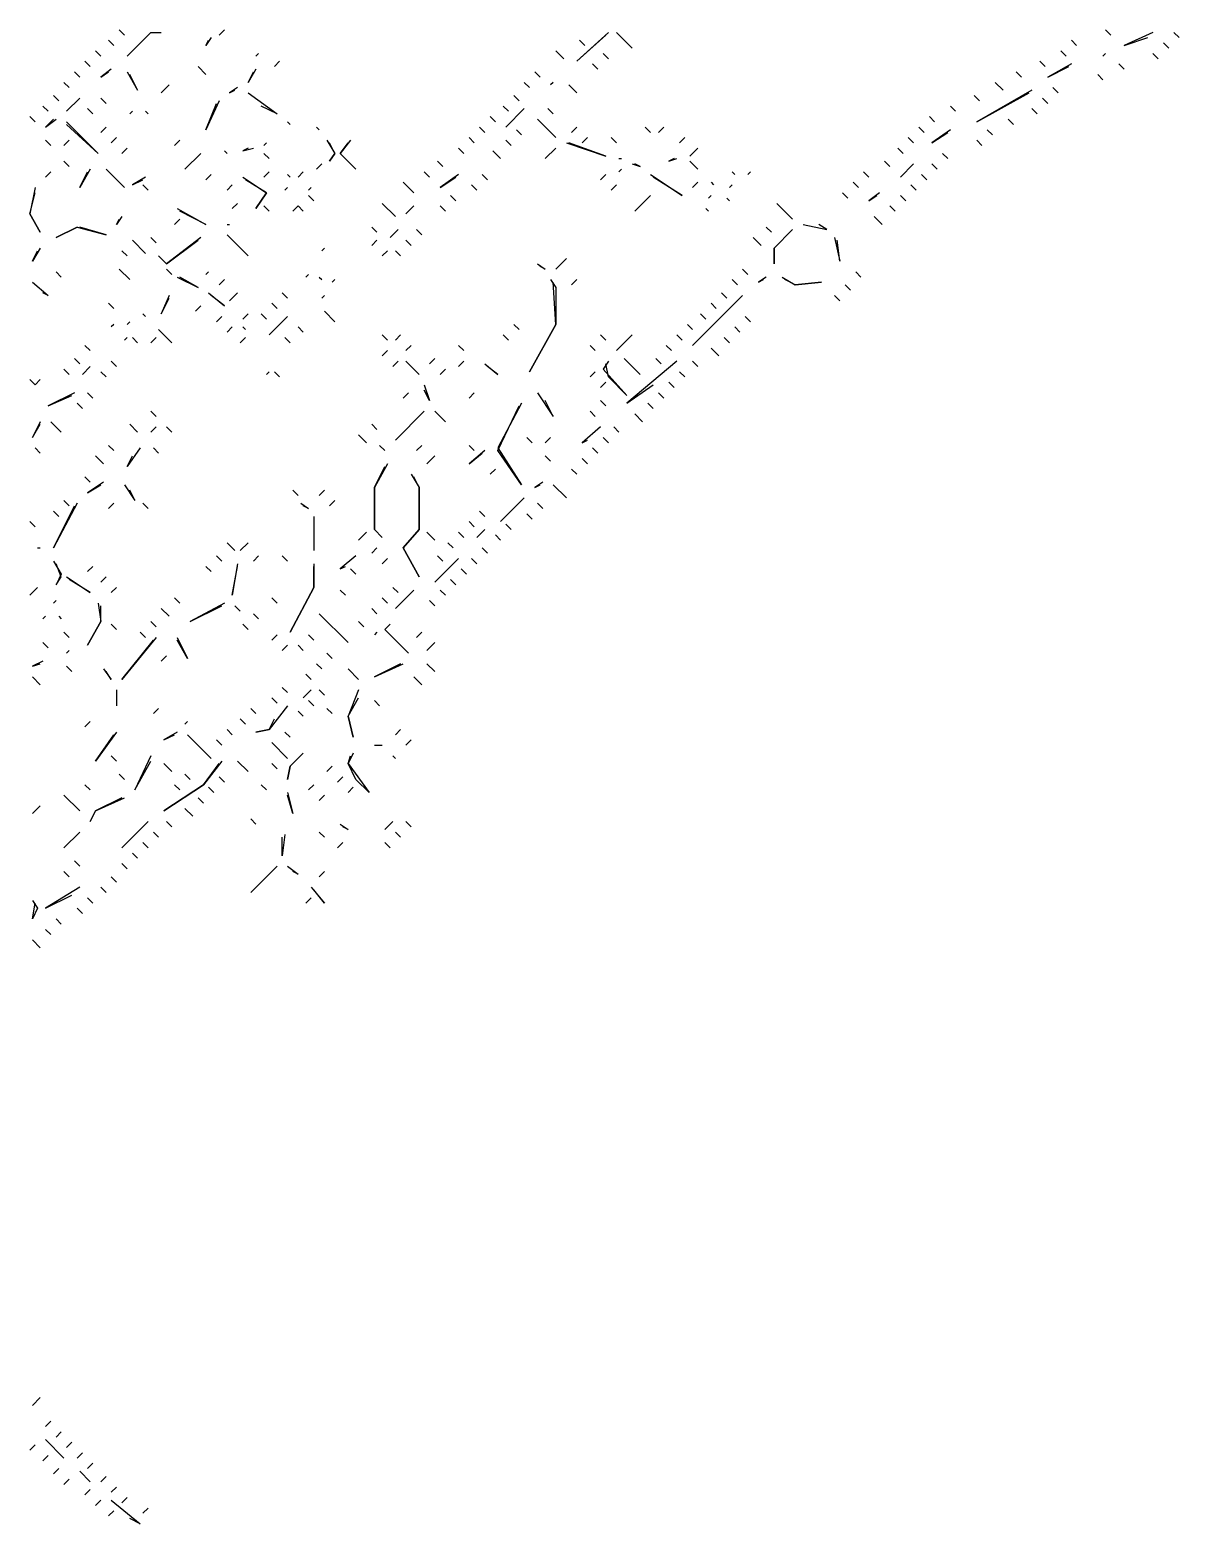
# Model space of a CAD drawing. Extents: x 1 to 2775, y -31 to 2075.
# Drawn here: x 1755.5 to 1828.3, y 828.6 to 922.8 of the extents above; entities that cross this region are included whole.
import ezdxf

# ---------------------------------------------------------------- set-up
doc = ezdxf.new("R2010")
doc.units = 0
doc.layers.add('LINEWORK', color=4, linetype='CONTINUOUS')

msp = doc.modelspace()

# ---------------------------------------------------------------- linework, layer by layer
at = {"layer": 'LINEWORK'}
for points in [[(1761.1667, 922.8333), (1761.5, 922.5)], [(1767.8333, 922.8333), (1767.5, 922.5)], [(1823.6667, 922.8333), (1824, 922.5)], [(1760.5, 922.1667), (1760.8333, 921.8333)], [(1763.1667, 922.6667), (1761.6667, 921.1667), (1763.1667, 922.6667), (1763.8333, 922.6667)], [(1767, 922.3333), (1766.6667, 921.8333), (1766.8333, 922.1667)], [(1792.1667, 922.6667), (1790.1667, 920.8333), (1792, 922.5)], [(1790.3333, 922.1667), (1790.6667, 921.8333)], [(1792.6667, 922.6667), (1793.6667, 921.6667)], [(1821.5, 922.1667), (1821.8333, 921.8333)], [(1826.6667, 922.6667), (1824.8333, 921.8333), (1826.3333, 922.3333)], [(1827.3333, 922), (1827.6667, 921.6667)], [(1828, 922.6667), (1828.3333, 922.3333)], [(1759, 920.8333), (1759.3333, 920.5)], [(1759.6667, 921.5), (1760, 921.1667)], [(1770, 921.3333), (1769.8333, 921.1667)], [(1771.3333, 920.8333), (1771, 920.5)], [(1788.8333, 921.5), (1789.3333, 921)], [(1791.8333, 921.3333), (1792.1667, 921)], [(1819.5, 920.8333), (1819.8333, 920.5)], [(1820.8333, 921.5), (1821.1667, 921.1667)], [(1823.6667, 921.3333), (1823.5, 921.1667)], [(1826.6667, 921.3333), (1827, 921)], [(1758.3333, 920.1667), (1758.6667, 919.8333)], [(1760.6667, 920.3333), (1760, 919.8333), (1760.5, 920.1667)], [(1761.6667, 920.1667), (1762.3333, 919), (1761.8333, 920)], [(1766.1667, 920.5), (1766.6667, 920)], [(1769.8333, 920.3333), (1769.3333, 919.5), (1769.6667, 920.1667)], [(1787.5, 920.1667), (1787.8333, 919.8333)], [(1791.1667, 920.6667), (1791.5, 920.3333)], [(1818, 920.1667), (1818.3333, 919.8333)], [(1821.5, 920.6667), (1820, 919.8333), (1821.3333, 920.5)], [(1823.1667, 920), (1823.5, 919.6667)], [(1824.5, 920.6667), (1824.8333, 920.3333)], [(1757.6667, 919.5), (1758, 919.1667)], [(1764.3333, 919.3333), (1763.8333, 918.8333)], [(1768.6667, 919.1667), (1768.1667, 918.8333), (1768.5, 919)], [(1786.8333, 919.5), (1787.1667, 919.1667)], [(1788.6667, 919.5), (1788.5, 919.3333)], [(1789.6667, 919.3333), (1790.1667, 918.8333)], [(1819, 919), (1815.5, 917), (1818.8333, 918.8333)], [(1816.6667, 919.5), (1817.1667, 919)], [(1820.3333, 919.1667), (1820.6667, 918.8333)], [(1756.3333, 918), (1756.6667, 917.6667)], [(1757, 918.6667), (1757.3333, 918.3333)], [(1758.6667, 918.5), (1757.8333, 917.6667)], [(1760, 918.5), (1760.3333, 918.1667)], [(1767.5, 918.3333), (1766.6667, 916.5), (1767.3333, 918.1667)], [(1769.3333, 918.8333), (1771.1667, 917.5), (1770.1667, 918)], [(1785.5, 918), (1785.8333, 917.6667)], [(1786.1667, 918.6667), (1786.5, 918.3333)], [(1813.8333, 918), (1814.1667, 917.6667)], [(1815.3333, 918.6667), (1815.6667, 918.3333)], [(1819.6667, 918.5), (1820, 918.1667)], [(1755.5, 917.3333), (1755.8333, 917)], [(1757, 917.1667), (1756.5, 916.6667), (1757.1667, 917.1667)], [(1759.1667, 917.8333), (1759.5, 917.5)], [(1762, 917.6667), (1761.8333, 917.5)], [(1762.8333, 917.6667), (1763, 917.5)], [(1784.6667, 917.3333), (1785, 917)], [(1786.8333, 917.8333), (1785.6667, 916.6667)], [(1787.6667, 917.1667), (1788.8333, 916)], [(1788.3333, 917.8333), (1788.6667, 917.5)], [(1812.5, 917.3333), (1812.8333, 917)], [(1817.5, 917.1667), (1817.8333, 916.8333)], [(1819, 917.8333), (1819.3333, 917.5)], [(1757.8333, 917), (1759.8333, 915), (1757.8333, 916.8333)], [(1760.3333, 916.6667), (1760, 916.3333)], [(1771.8333, 917), (1772, 916.8333)], [(1773.6667, 916.6667), (1773.8333, 916.5)], [(1784, 916.6667), (1784.3333, 916.3333)], [(1786.3333, 916.5), (1786.6667, 916.1667)], [(1790.1667, 916.6667), (1789.8333, 916.3333)], [(1794.5, 916.6667), (1794.8333, 916.3333)], [(1795.6667, 916.6667), (1795.3333, 916.3333)], [(1811.8333, 916.6667), (1812.1667, 916.3333)], [(1813.8333, 916.5), (1812.6667, 915.6667), (1813.6667, 916.3333)], [(1816.1667, 916.5), (1816.5, 916.1667)], [(1756.5, 915.8333), (1756.8333, 915.5)], [(1758, 915.8333), (1757.6667, 915.5)], [(1761, 916), (1760.6667, 915.6667)], [(1761.6667, 915.3333), (1761.3333, 915)], [(1765, 915.8333), (1764.6667, 915.5)], [(1769.3333, 915.3333), (1769, 915.1667), (1769.6667, 915.3333)], [(1770.5, 915.6667), (1770.3333, 915.5)], [(1774.3333, 915.8333), (1774.8333, 915), (1774.5, 914.5), (1774.8333, 915), (1774.5, 915.6667)], [(1775.8333, 915.8333), (1775.1667, 915), (1776.1667, 914), (1775.1667, 915), (1775.6667, 915.6667)], [(1782.6667, 915.3333), (1783, 915)], [(1783.3333, 916), (1783.6667, 915.6667)], [(1785.6667, 915.8333), (1786, 915.5)], [(1788.8333, 915.3333), (1788.1667, 914.6667)], [(1789.5, 915.6667), (1792, 914.8333), (1789.6667, 915.6667)], [(1790.8333, 916), (1790.5, 915.6667)], [(1792.3333, 916), (1792.6667, 915.6667)], [(1797, 916), (1796.6667, 915.6667)], [(1797.8333, 915.3333), (1797.3333, 914.8333)], [(1810.5, 915.3333), (1810.8333, 915)], [(1811.1667, 916), (1811.5, 915.6667)], [(1815.5, 915.8333), (1815.8333, 915.5)], [(1757.6667, 914.5), (1758, 914.1667)], [(1766.3333, 915), (1765.3333, 914)], [(1767.8333, 915.1667), (1768, 915)], [(1770.3333, 915), (1770.6667, 914.6667)], [(1774, 914.3333), (1773.6667, 914)], [(1781.3333, 914.5), (1781.6667, 914.1667)], [(1784.8333, 915.1667), (1785.3333, 914.6667)], [(1792.8333, 914.6667), (1793, 914.6667)], [(1793.6667, 914.3333), (1794.1667, 914.1667), (1793.8333, 914.3333)], [(1796.3333, 914.6667), (1796, 914.5), (1796.5, 914.6667)], [(1797.3333, 914.5), (1797.8333, 914)], [(1809.6667, 914.5), (1810, 914.1667)], [(1811.5, 914.3333), (1810.6667, 913.5)], [(1812.6667, 914.3333), (1813, 914)], [(1813.3333, 915), (1813.6667, 914.6667)], [(1756.8333, 913.8333), (1756.5, 913.5)], [(1759.3333, 914), (1758.6667, 912.8333), (1759.1667, 913.8333)], [(1760.3333, 914), (1761.5, 912.8333)], [(1762.8333, 913.5), (1762, 913), (1762.6667, 913.3333)], [(1767, 913.6667), (1766.6667, 913.3333)], [(1769, 913.5), (1770.5, 912.5), (1769.8333, 911.5), (1770.5, 912.5), (1769.1667, 913.3333)], [(1770.6667, 913.8333), (1770.3333, 913.5)], [(1771.8333, 913.6667), (1772, 913.5)], [(1772.8333, 913.8333), (1772.5, 913.5)], [(1780.5, 913.8333), (1780.8333, 913.5)], [(1782.6667, 913.6667), (1781.5, 912.8333), (1782.5, 913.5)], [(1784.1667, 913.6667), (1784.5, 913.3333)], [(1792, 913.6667), (1791.6667, 913.3333)], [(1793, 914), (1792.8333, 913.8333)], [(1794.8333, 913.6667), (1796.8333, 912.3333), (1795, 913.5)], [(1800, 913.8333), (1800.1667, 913.6667)], [(1801.1667, 913.8333), (1801, 913.6667)], [(1808.3333, 913.8333), (1808.6667, 913.5)], [(1812, 913.6667), (1812.3333, 913.3333)], [(1755.8333, 912.8333), (1755.5, 911.1667), (1756.1667, 910), (1755.5, 911.1667), (1755.8333, 912.5)], [(1762.6667, 913), (1763, 912.6667)], [(1768.3333, 913), (1768, 912.6667)], [(1771.8333, 912.8333), (1771.6667, 912.6667)], [(1773.3333, 912.8333), (1773.1667, 912.6667)], [(1779.1667, 913.1667), (1779.8333, 912.5)], [(1783.5, 913), (1783.8333, 912.6667)], [(1792.6667, 913), (1792.3333, 912.6667)], [(1797.8333, 913.1667), (1797.5, 912.8333)], [(1798.6667, 913.1667), (1798.8333, 913)], [(1800, 913), (1799.8333, 912.8333)], [(1807, 912.5), (1807.3333, 912.1667)], [(1807.6667, 913.1667), (1808, 912.8333)], [(1809.3333, 912.5), (1808.6667, 912), (1809.1667, 912.3333)], [(1811.3333, 913), (1811.6667, 912.6667)], [(1764.8333, 911.5), (1766.6667, 910.5), (1765, 911.3333)], [(1768.6667, 911.8333), (1768.3333, 911.5)], [(1770.3333, 911.6667), (1770.6667, 911.3333)], [(1772.5, 911.6667), (1772.1667, 911.3333), (1772.5, 911.6667), (1772.8333, 911.3333)], [(1773.1667, 912.3333), (1773.5, 912)], [(1777.8333, 911.8333), (1778.6667, 911)], [(1779.8333, 911.6667), (1779.3333, 911.1667)], [(1781.5, 911.6667), (1781.8333, 911.3333)], [(1782.1667, 912.3333), (1782.5, 912)], [(1794.8333, 912.3333), (1793.8333, 911.3333)], [(1798.3333, 911.5), (1798.5, 911.3333)], [(1798.6667, 912.3333), (1798.5, 912.1667)], [(1799.6667, 912.1667), (1799.8333, 912)], [(1802.8333, 911.8333), (1803.8333, 910.8333)], [(1810, 911.6667), (1810.3333, 911.3333)], [(1810.6667, 912.3333), (1811, 912)], [(1761.3333, 911), (1761, 910.5), (1761.1667, 910.8333)], [(1765, 910.8333), (1764.6667, 910.5)], [(1768, 910.5), (1768.1667, 910.5)], [(1804.5, 910.5), (1806, 910.1667), (1805.5, 910.5)], [(1809, 911), (1809.5, 910.5)], [(1758.5, 910.3333), (1757.1667, 909.6667), (1758.5, 910.3333), (1760.3333, 909.8333), (1758.6667, 910.3333)], [(1763.1667, 909.6667), (1763.5, 909.3333)], [(1766.3333, 909.6667), (1764.1667, 908), (1763.6667, 908.5), (1764.1667, 908), (1766.1667, 909.5)], [(1768, 909.8333), (1769.3333, 908.5)], [(1777.1667, 910.3333), (1777.5, 910)], [(1778.8333, 910.1667), (1778.3333, 909.6667)], [(1780, 910.1667), (1780.3333, 909.8333)], [(1801.3333, 909.6667), (1801.8333, 909.1667)], [(1802.1667, 910.3333), (1802.5, 910)], [(1803.8333, 910.1667), (1802.6667, 909), (1802.6667, 908), (1802.6667, 909)], [(1806.5, 909.6667), (1806.8333, 908.1667), (1806.6667, 909.5)], [(1756.1667, 909), (1755.6667, 908.1667), (1756, 908.8333)], [(1761.3333, 908.8333), (1761.6667, 908.5)], [(1762, 909.5), (1762.8333, 908.6667)], [(1774.1667, 909), (1774, 908.8333)], [(1777.5, 909.5), (1777.1667, 909.1667)], [(1778.1667, 908.8333), (1777.8333, 908.5)], [(1778.6667, 908.8333), (1779, 908.5)], [(1779.3333, 909.5), (1779.6667, 909.1667)], [(1761.1667, 907.6667), (1761.8333, 907)], [(1764.1667, 907.6667), (1764.5, 907.3333)], [(1787.6667, 908), (1788.1667, 907.6667), (1787.8333, 907.8333)], [(1789.5, 908.3333), (1788.8333, 907.6667)], [(1800.6667, 907.6667), (1801, 907.3333)], [(1755.6667, 906.8333), (1756.6667, 906), (1756.3333, 906.1667)], [(1757.1667, 907.5), (1757.5, 907.1667)], [(1764.8333, 907.1667), (1766.1667, 906.5), (1765, 907.1667)], [(1766.8333, 907.5), (1766.6667, 907.3333)], [(1767.8333, 907), (1767.5, 906.6667)], [(1773.1667, 907.3333), (1773, 907.1667)], [(1773.8333, 907.1667), (1774, 907)], [(1774.8333, 907), (1774.6667, 906.8333)], [(1788.5, 907), (1788.8333, 906.5), (1788.8333, 904.1667), (1787.1667, 901.1667), (1788.8333, 904.1667), (1788.6667, 906.8333)], [(1790.1667, 907), (1789.8333, 906.6667)], [(1800, 907), (1800.3333, 906.6667)], [(1802.1667, 907.1667), (1801.6667, 906.8333), (1802, 907)], [(1803.1667, 907.1667), (1804, 906.6667), (1805.6667, 906.8333), (1804, 906.6667), (1803.3333, 907)], [(1807.8333, 907.5), (1808.1667, 907.1667)], [(1764.3333, 906), (1763.8333, 904.8333), (1764.3333, 905.8333)], [(1766.8333, 906.1667), (1767.8333, 905.3333), (1767, 906)], [(1768.6667, 906.1667), (1768.1667, 905.6667)], [(1771.5, 906.1667), (1771.8333, 905.8333)], [(1774.1667, 906), (1774, 905.8333)], [(1800.6667, 906), (1797.5, 902.8333), (1800.1667, 905.5)], [(1799.3333, 906.1667), (1799.6667, 905.8333)], [(1806.5, 906), (1806.8333, 905.6667)], [(1807.1667, 906.6667), (1807.5, 906.3333)], [(1760.5, 905.5), (1760.8333, 905.1667)], [(1762.6667, 904.8333), (1762.8333, 904.6667)], [(1766.3333, 905.3333), (1766, 905)], [(1769.3333, 904.8333), (1769, 904.5)], [(1770.1667, 904.8333), (1770.5, 904.5)], [(1770.8333, 905.5), (1771.1667, 905.1667)], [(1774.1667, 905), (1774.8333, 904.3333)], [(1798, 904.8333), (1798.3333, 904.5)], [(1798.6667, 905.5), (1799, 905.1667)], [(1760.8333, 904.1667), (1760.6667, 904)], [(1761.8333, 904.3333), (1761.6667, 904.1667)], [(1767.6667, 904.6667), (1767.3333, 904.3333)], [(1768.3333, 904), (1768, 903.6667)], [(1769, 904), (1769.1667, 903.8333)], [(1771.8333, 904.6667), (1770.6667, 903.5)], [(1772.5, 904), (1772.8333, 903.6667)], [(1786.1667, 904.1667), (1786.5, 903.8333)], [(1797.1667, 904.1667), (1797.5, 903.8333)], [(1800.1667, 904), (1800.5, 903.6667)], [(1800.8333, 904.6667), (1801.1667, 904.3333)], [(1761.6667, 903.3333), (1761.5, 903.1667)], [(1762, 903.3333), (1762.3333, 903)], [(1763.5, 903.3333), (1763.1667, 903)], [(1763.6667, 903.8333), (1764.5, 903)], [(1769.1667, 903.3333), (1768.8333, 903)], [(1771.6667, 903.3333), (1772, 903)], [(1777.8333, 903.5), (1778.1667, 903.1667)], [(1779, 903.5), (1778.6667, 903.1667)], [(1785.5, 903.5), (1785.8333, 903.1667)], [(1791.6667, 903.5), (1792, 903.1667)], [(1793.6667, 903.5), (1792.6667, 902.5)], [(1796.5, 903.5), (1796.8333, 903.1667)], [(1799.5, 903.3333), (1799.8333, 903)], [(1758.3333, 902), (1758.6667, 901.6667)], [(1759, 902.8333), (1759.3333, 902.5)], [(1778.1667, 902.5), (1777.8333, 902.1667)], [(1779.6667, 902.8333), (1779.3333, 902.5)], [(1781.1667, 902), (1780.8333, 901.6667)], [(1782.6667, 902.8333), (1783, 902.5)], [(1791, 902.8333), (1791.3333, 902.5)], [(1793.1667, 902), (1794.1667, 901)], [(1795.1667, 902), (1795.5, 901.6667)], [(1795.8333, 902.8333), (1796.1667, 902.5)], [(1798.6667, 902.6667), (1799.1667, 902.1667)], [(1757.6667, 901.3333), (1758, 901)], [(1759.3333, 901.5), (1758.8333, 901)], [(1760, 901.1667), (1760.3333, 900.8333)], [(1760.6667, 901.8333), (1761, 901.5)], [(1770.6667, 901.1667), (1770.5, 901)], [(1771, 901.1667), (1771.3333, 900.8333)], [(1778.8333, 901.8333), (1778.5, 901.5)], [(1779.3333, 901.8333), (1780.1667, 901)], [(1781.8333, 901.3333), (1781.5, 901)], [(1783, 901.8333), (1782.6667, 901.5)], [(1784.3333, 901.6667), (1785.1667, 901), (1784.5, 901.5)], [(1791.3333, 901.1667), (1791, 900.8333)], [(1792.1667, 901.8333), (1791.8333, 901.3333), (1793.3333, 899.6667), (1792.1667, 900.8333), (1792, 901.6667)], [(1796.5, 901.8333), (1793.3333, 899.1667), (1795, 900.3333)], [(1796.6667, 901.1667), (1797, 900.8333)], [(1797.5, 901.8333), (1797.8333, 901.5)], [(1755.5, 900.6667), (1755.8333, 900.3333), (1756.1667, 900.6667), (1755.8333, 900.3333)], [(1780.5, 900.3333), (1780.8333, 899.3333), (1780.5, 900)], [(1792, 900.5), (1791.6667, 900.1667)], [(1796, 900.5), (1796.3333, 900.1667)], [(1758.3333, 899.8333), (1756.6667, 899), (1758.1667, 899.6667)], [(1758.5, 899.1667), (1758.8333, 898.8333)], [(1759.1667, 899.8333), (1759.5, 899.5)], [(1779.5, 899.8333), (1779.1667, 899.5)], [(1783.6667, 899.8333), (1783.3333, 899.5)], [(1786.6667, 899.1667), (1785.1667, 896.3333), (1786.6667, 894), (1785.1667, 896.1667), (1786.5, 899)], [(1787.6667, 899.8333), (1788.6667, 898.3333), (1788.1667, 899.3333)], [(1791.6667, 899.3333), (1792, 899)], [(1794.6667, 899.1667), (1795, 898.8333)], [(1795.3333, 899.8333), (1795.6667, 899.5)], [(1763.1667, 898.6667), (1763.5, 898.3333)], [(1780.5, 898.6667), (1778.6667, 896.8333)], [(1781.1667, 898.6667), (1781.8333, 898)], [(1791, 898.6667), (1791.3333, 898.3333)], [(1793.8333, 898.5), (1794.3333, 898)], [(1756.1667, 898), (1755.6667, 897), (1756.1667, 897.8333)], [(1756.8333, 898), (1757.5, 897.3333)], [(1761.8333, 897.8333), (1762.3333, 897.3333)], [(1763.5, 897.6667), (1763.1667, 897.3333)], [(1764.1667, 897.6667), (1764.5, 897.3333)], [(1777.1667, 897.8333), (1777.5, 897.5)], [(1791.6667, 897.6667), (1790.5, 896.6667), (1790.8333, 896.8333)], [(1792.5, 897.6667), (1792.8333, 897.3333)], [(1755.8333, 896.3333), (1756.1667, 896)], [(1760.5, 896.5), (1760.8333, 896.1667)], [(1762.5, 896.3333), (1761.6667, 895.1667), (1762, 895.8333)], [(1763.3333, 896.3333), (1763.6667, 896)], [(1776.3333, 897.1667), (1776.8333, 896.6667)], [(1777.6667, 896.5), (1778, 896.1667)], [(1780.3333, 896.5), (1780, 896.1667)], [(1783.3333, 896.5), (1783.6667, 896.1667)], [(1787, 897), (1787.3333, 896.6667)], [(1788.5, 897), (1788.1667, 896.6667)], [(1791.1667, 896.3333), (1791.5, 896)], [(1791.8333, 897), (1792.1667, 896.6667)], [(1759.6667, 895.8333), (1760.1667, 895.3333)], [(1781.1667, 895.8333), (1780.6667, 895.3333)], [(1784.3333, 896.1667), (1783.3333, 895.3333), (1784.1667, 896)], [(1788.1667, 895.8333), (1788.5, 895.5)], [(1790.5, 895.6667), (1790.8333, 895.3333)], [(1759, 894.5), (1759.3333, 894.1667)], [(1778.1667, 895.3333), (1777.3333, 893.8333), (1777.3333, 891.1667), (1777.8333, 890.6667), (1777.3333, 891.1667), (1777.3333, 893.8333), (1778, 895.1667)], [(1779.6667, 894.6667), (1780.1667, 893.8333), (1780.1667, 891.1667), (1779.1667, 890), (1780.1667, 888.1667), (1779.1667, 890), (1780.1667, 891.1667), (1780.1667, 893.8333), (1779.8333, 894.5)], [(1785, 895), (1784.6667, 894.6667)], [(1789.8333, 895), (1790.1667, 894.6667)], [(1760.1667, 894.1667), (1759.1667, 893.5), (1760, 894)], [(1761.5, 894), (1762.1667, 893), (1761.8333, 893.6667)], [(1772.1667, 893.6667), (1772.5, 893.3333)], [(1774.1667, 893.6667), (1773.8333, 893.3333)], [(1788, 894.1667), (1787.5, 893.8333), (1787.8333, 894)], [(1788.6667, 894), (1789.5, 893.1667)], [(1758.5, 892.8333), (1757, 890), (1758.3333, 892.6667)], [(1757.6667, 893), (1758, 892.6667)], [(1760.8333, 892.8333), (1760.5, 892.5)], [(1762.6667, 892.8333), (1763, 892.5)], [(1772.6667, 892.8333), (1773.1667, 892.5), (1772.8333, 892.6667)], [(1774.8333, 893), (1774.5, 892.6667)], [(1786.8333, 893.1667), (1785.3333, 891.6667)], [(1787.6667, 892.8333), (1788, 892.5)], [(1755.5, 891.6667), (1755.8333, 891.3333)], [(1757, 892.3333), (1757.3333, 892)], [(1773.5, 892), (1773.5, 889.8333)], [(1783.3333, 891.6667), (1783.6667, 891.3333)], [(1784, 892.3333), (1784.3333, 892)], [(1787, 892.1667), (1787.3333, 891.8333)], [(1776.8333, 891), (1776.3333, 890.5)], [(1780.6667, 891), (1781.1667, 890.5)], [(1782.6667, 891), (1783, 890.6667)], [(1784.3333, 891.1667), (1783.8333, 890.6667)], [(1785, 890.8333), (1785.3333, 890.5)], [(1785.6667, 891.5), (1786, 891.1667)], [(1756, 890), (1756.1667, 890)], [(1768, 890.3333), (1768.5, 889.8333)], [(1769.3333, 890.3333), (1768.8333, 889.8333)], [(1777.5, 890), (1777.1667, 889.6667)], [(1782, 890.3333), (1782.3333, 890)], [(1784.1667, 890), (1784.5, 889.6667)], [(1757, 889.1667), (1757.5, 888.3333), (1757.1667, 887.6667), (1757.5, 888.1667), (1757.1667, 889)], [(1759.5, 888.8333), (1759.1667, 888.5)], [(1766.6667, 888.8333), (1767, 888.5)], [(1767.3333, 889.5), (1767.6667, 889.1667)], [(1768.6667, 889), (1768.3333, 887), (1768.6667, 888.8333)], [(1770, 889.5), (1769.6667, 889.1667)], [(1771.5, 889.5), (1771.8333, 889.1667)], [(1773.5, 889), (1773.5, 887.5), (1772, 884.6667), (1773.5, 887.5), (1773.5, 888.8333)], [(1776.1667, 889.5), (1775.1667, 888.6667), (1775.5, 888.8333)], [(1778.1667, 889.3333), (1777.8333, 889)], [(1782.6667, 889.3333), (1781.1667, 887.8333)], [(1781.3333, 889.5), (1781.6667, 889.1667)], [(1783.5, 889.3333), (1783.8333, 889)], [(1757.8333, 888.1667), (1759.3333, 887.1667), (1758, 888)], [(1760.3333, 888.1667), (1760, 887.8333)], [(1775.8333, 888.6667), (1776.1667, 888.3333)], [(1782.1667, 888), (1782.5, 887.6667)], [(1782.8333, 888.6667), (1783.1667, 888.3333)], [(1756, 887.5), (1755.5, 887)], [(1761, 887.5), (1760.6667, 887.1667)], [(1775.1667, 887.3333), (1775.5, 887)], [(1778.5, 887.5), (1778.8333, 887.1667)], [(1779.8333, 887.3333), (1778.6667, 886.1667)], [(1781.5, 887.3333), (1781.8333, 887)], [(1757.1667, 886.6667), (1757, 886.5)], [(1759.8333, 886.5), (1760, 885.3333), (1759.1667, 883.8333), (1760, 885.3333), (1760, 886.3333)], [(1763.8333, 886.1667), (1764.3333, 885.6667)], [(1764.6667, 886.8333), (1765, 886.5)], [(1767.8333, 886.5), (1765.6667, 885.3333), (1767.6667, 886.3333)], [(1768.5, 886.3333), (1768.8333, 886)], [(1770.8333, 886.8333), (1771.1667, 886.5)], [(1777.1667, 886.1667), (1777.5, 885.8333)], [(1777.8333, 886.8333), (1778.1667, 886.5)], [(1780.8333, 886.6667), (1781.1667, 886.3333)], [(1756.5, 885.6667), (1756.3333, 885.5)], [(1757.3333, 885.6667), (1757.5, 885.5)], [(1760.6667, 885.1667), (1761, 884.8333)], [(1763.1667, 885.3333), (1763.5, 885)], [(1769, 885.1667), (1769.3333, 884.8333)], [(1769.6667, 885.8333), (1770, 885.5)], [(1773.8333, 885.8333), (1775.6667, 884)], [(1776.3333, 885.3333), (1776.6667, 885)], [(1778.3333, 885.1667), (1778, 884.8333), (1779.5, 883.3333), (1778, 884.8333)], [(1757.6667, 884.6667), (1758, 884.3333)], [(1763.5, 884.3333), (1761.3333, 881.6667), (1763.3333, 884.1667)], [(1762.5, 884.6667), (1762.8333, 884.3333)], [(1764.8333, 884.3333), (1765.5, 883), (1764.8333, 884.1667)], [(1771.1667, 884.5), (1770.8333, 884.1667)], [(1773.1667, 884.5), (1773.5, 884.1667)], [(1777.5, 884.6667), (1777.3333, 884.5)], [(1780.3333, 884.6667), (1780, 884.3333)], [(1756.3333, 884), (1756.6667, 883.6667)], [(1758, 883.5), (1757.8333, 883.3333)], [(1764.1667, 883.1667), (1763.8333, 882.8333)], [(1771.8333, 883.8333), (1771.5, 883.5)], [(1772.5, 883.8333), (1772.8333, 883.5)], [(1774.3333, 883.3333), (1774.6667, 883)], [(1781.1667, 884), (1780.6667, 883.5)], [(1756.3333, 882.8333), (1755.6667, 882.5), (1756.1667, 882.6667)], [(1757.8333, 882.5), (1758.1667, 882.1667)], [(1760.1667, 882.3333), (1760.6667, 881.6667), (1760.3333, 882.1667)], [(1773.6667, 882.6667), (1774, 882.3333)], [(1775.6667, 882.3333), (1776.3333, 881.6667)], [(1779, 882.6667), (1777.3333, 881.8333), (1779.1667, 882.6667)], [(1780.6667, 882.6667), (1781.1667, 882.1667)], [(1755.6667, 881.8333), (1756.1667, 881.3333)], [(1773, 882), (1773.3333, 881.6667)], [(1779.8333, 881.8333), (1780.3333, 881.3333)], [(1761, 881), (1761, 880)], [(1770.8333, 880.5), (1771.1667, 880.1667)], [(1771.5, 881.1667), (1771.8333, 880.8333)], [(1773.3333, 881), (1772.8333, 880.5)], [(1773.1667, 880.3333), (1773.5, 880)], [(1773.8333, 881), (1774.1667, 880.6667)], [(1776.3333, 881), (1775.6667, 879.3333), (1776, 878), (1775.6667, 879.3333), (1776.3333, 880.5)], [(1777.3333, 880.3333), (1777.6667, 880)], [(1763.6667, 879.8333), (1763.3333, 879.5)], [(1769.5, 879.8333), (1769.8333, 879.5)], [(1771.8333, 880), (1770.6667, 878.5), (1769.8333, 878.3333), (1770.6667, 878.5), (1771, 879.1667)], [(1772.5, 879.6667), (1772.8333, 879.3333)], [(1774.3333, 879.8333), (1774.6667, 879.5)], [(1759.3333, 879), (1759, 878.6667)], [(1765.5, 879), (1765.3333, 878.8333)], [(1768, 878.5), (1768.3333, 878.1667)], [(1768.8333, 879.1667), (1769.1667, 878.8333)], [(1779, 878.5), (1778.6667, 878.1667)], [(1761, 878.3333), (1759.6667, 876.5), (1760.8333, 878.1667)], [(1764.8333, 878.3333), (1764, 877.8333), (1764.6667, 878.1667)], [(1765.5, 878.1667), (1767, 876.6667)], [(1767.3333, 877.8333), (1767.6667, 877.5)], [(1770.8333, 877.6667), (1771.8333, 876.6667)], [(1771.6667, 878.3333), (1772, 878)], [(1777.3333, 877.5), (1777.8333, 877.5)], [(1779.6667, 877.8333), (1779.3333, 877.5)], [(1760.6667, 876.8333), (1761, 876.5)], [(1763.1667, 876.8333), (1762.1667, 874.6667), (1763.1667, 876.5)], [(1772.8333, 877), (1772, 876.1667), (1771.8333, 875.3333), (1772, 876.1667)], [(1776, 877), (1775.6667, 876.3333), (1777, 874.5), (1776.1667, 875.3333), (1775.6667, 876.3333), (1775.8333, 876.8333)], [(1778.5, 876.8333), (1778.6667, 876.6667)], [(1761.1667, 875.6667), (1761.5, 875.3333)], [(1767.6667, 876.5), (1766.5, 875), (1764, 873.3333), (1766.5, 875), (1767.5, 876.3333)], [(1764, 876.3333), (1764.5, 875.8333)], [(1765.3333, 875.6667), (1765.6667, 875.3333)], [(1768.6667, 876.5), (1769.3333, 875.8333)], [(1770.8333, 876.3333), (1771.1667, 876)], [(1774.6667, 876.1667), (1774.3333, 875.8333)], [(1759, 875), (1759.3333, 874.6667)], [(1764.6667, 875), (1765, 874.6667)], [(1766.8333, 874.8333), (1767.1667, 874.5)], [(1767.5, 875.5), (1767.8333, 875.1667)], [(1770.1667, 875), (1770.5, 874.6667)], [(1773.5, 875), (1773.1667, 874.6667)], [(1775.3333, 875.5), (1775, 875.1667)], [(1776, 874.8333), (1775.6667, 874.5)], [(1757.6667, 874.3333), (1758.6667, 873.3333)], [(1761.3333, 874.1667), (1759.6667, 873.3333), (1759.3333, 872.6667), (1759.6667, 873.3333), (1761.5, 874.1667)], [(1766.1667, 874.1667), (1766.5, 873.8333)], [(1771.8333, 874.5), (1772.1667, 873.1667), (1771.8333, 874.3333)], [(1774.1667, 874.3333), (1773.8333, 874)], [(1756.1667, 873.6667), (1755.6667, 873.1667)], [(1765.3333, 873.5), (1765.8333, 873)], [(1769.5, 872.8333), (1769.8333, 872.5)], [(1758.6667, 872), (1757.6667, 871)], [(1763, 872.6667), (1761.3333, 871), (1762.8333, 872.5)], [(1763.3333, 872), (1763.6667, 871.6667)], [(1764.1667, 872.6667), (1764.5, 872.3333)], [(1771.6667, 871.8333), (1771.5, 870.5), (1771.5, 871.6667)], [(1773.8333, 872), (1774.1667, 871.6667)], [(1775.1667, 872.5), (1775.6667, 872.1667), (1775.3333, 872.3333)], [(1778.5, 872.6667), (1778, 872.1667)], [(1778.6667, 872), (1779, 871.6667)], [(1779.3333, 872.6667), (1779.6667, 872.3333)], [(1762.6667, 871.3333), (1763, 871)], [(1775.3333, 871.3333), (1775, 871)], [(1778, 871.3333), (1778.3333, 871)], [(1758.3333, 870.1667), (1758.6667, 869.8333)], [(1761.3333, 870), (1761.6667, 869.6667)], [(1762, 870.6667), (1762.3333, 870.3333)], [(1757.6667, 869.5), (1758, 869.1667)], [(1760.6667, 869.1667), (1761, 868.8333)], [(1771.1667, 869.8333), (1769.5, 868.1667)], [(1771.8333, 869.8333), (1772.5, 869.3333), (1772.1667, 869.5)], [(1774.1667, 869.5), (1773.8333, 869.1667)], [(1758.6667, 868.5), (1756.5, 867.1667), (1758.1667, 868)], [(1760, 868.5), (1760.3333, 868.1667)], [(1773.3333, 868.5), (1774.1667, 867.5), (1773.5, 868.3333)], [(1755.6667, 867.6667), (1756, 867.1667), (1755.6667, 866.5), (1755.8333, 867.5)], [(1758.5, 867.1667), (1758.8333, 866.8333)], [(1759.1667, 867.8333), (1759.5, 867.5)], [(1773.3333, 867.8333), (1773, 867.5)], [(1757.1667, 866.5), (1757.5, 866.1667)], [(1756.5, 865.8333), (1756.8333, 865.5)], [(1755.6667, 865.1667), (1756.1667, 864.6667)], [(1756.1667, 836.1667), (1755.6667, 835.6667)], [(1756.8333, 834.6667), (1756.5, 834.3333)], [(1756.5, 833.5), (1757.6667, 832.3333)], [(1757.5, 834), (1757.1667, 833.6667)], [(1758.1667, 833.3333), (1757.8333, 833)], [(1755.8333, 833.1667), (1755.5, 832.8333)], [(1756.6667, 832.5), (1756.3333, 832.1667)], [(1758.8333, 832.6667), (1758.5, 832.3333)], [(1757.3333, 831.6667), (1757, 831.3333)], [(1758.6667, 831.5), (1759.3333, 830.8333)], [(1759.5, 832), (1759.1667, 831.6667)], [(1758, 831), (1757.6667, 830.6667)], [(1760.3333, 831.1667), (1760, 830.8333)], [(1761, 830.5), (1760.6667, 830.1667)], [(1759.3333, 830.3333), (1759, 830)], [(1760, 829.6667), (1759.6667, 829.3333)], [(1760.6667, 829.6667), (1762.5, 828.1667), (1761.8333, 828.5)], [(1761.6667, 829.8333), (1761.3333, 829.5)], [(1760.8333, 829), (1760.5, 828.6667)], [(1763, 829.1667), (1762.6667, 828.8333)]]:
    msp.add_lwpolyline(points, dxfattribs=at)

doc.saveas('drawing.dxf')
